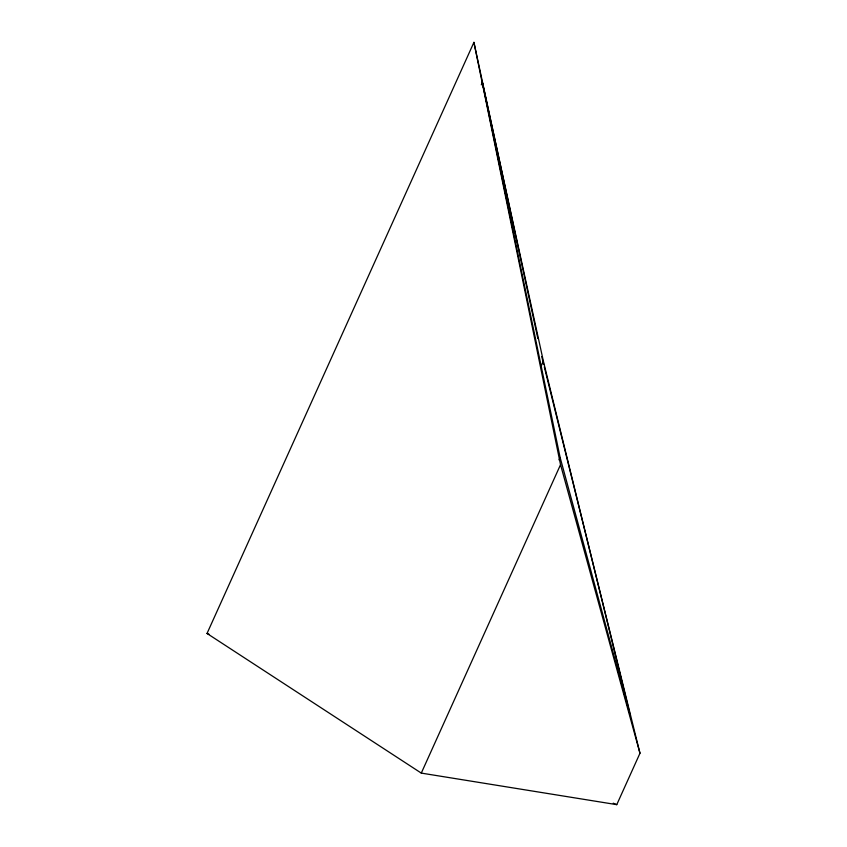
<?xml version="1.0" encoding="UTF-8"?>
<svg xmlns="http://www.w3.org/2000/svg" width="847" height="847" viewBox="0 0 847 847"><rect width="100%" height="100%" fill="white"/><g stroke="black" fill="none" stroke-linecap="round" stroke-linejoin="round"><path stroke-width="1.27" d="M544.303 366.878L639.972 753.248L616.764 804.65L421.287 773.099L207.028 633.461L473.918 42.35L537.845 338.504M481.287 84.859L482.377 82.455L543.382 361.182L630.316 715.8L560.111 457.465L482.377 82.455M540.661 367.206L543.382 361.182M559.02 459.879L560.111 457.465M421.287 773.099L560.534 464.685L473.918 42.35M207.028 633.461L209.378 634.445M613.239 803.178L616.764 804.65M560.534 464.685L639.972 753.248M541.752 356.608L543.658 364.316"/></g></svg>
